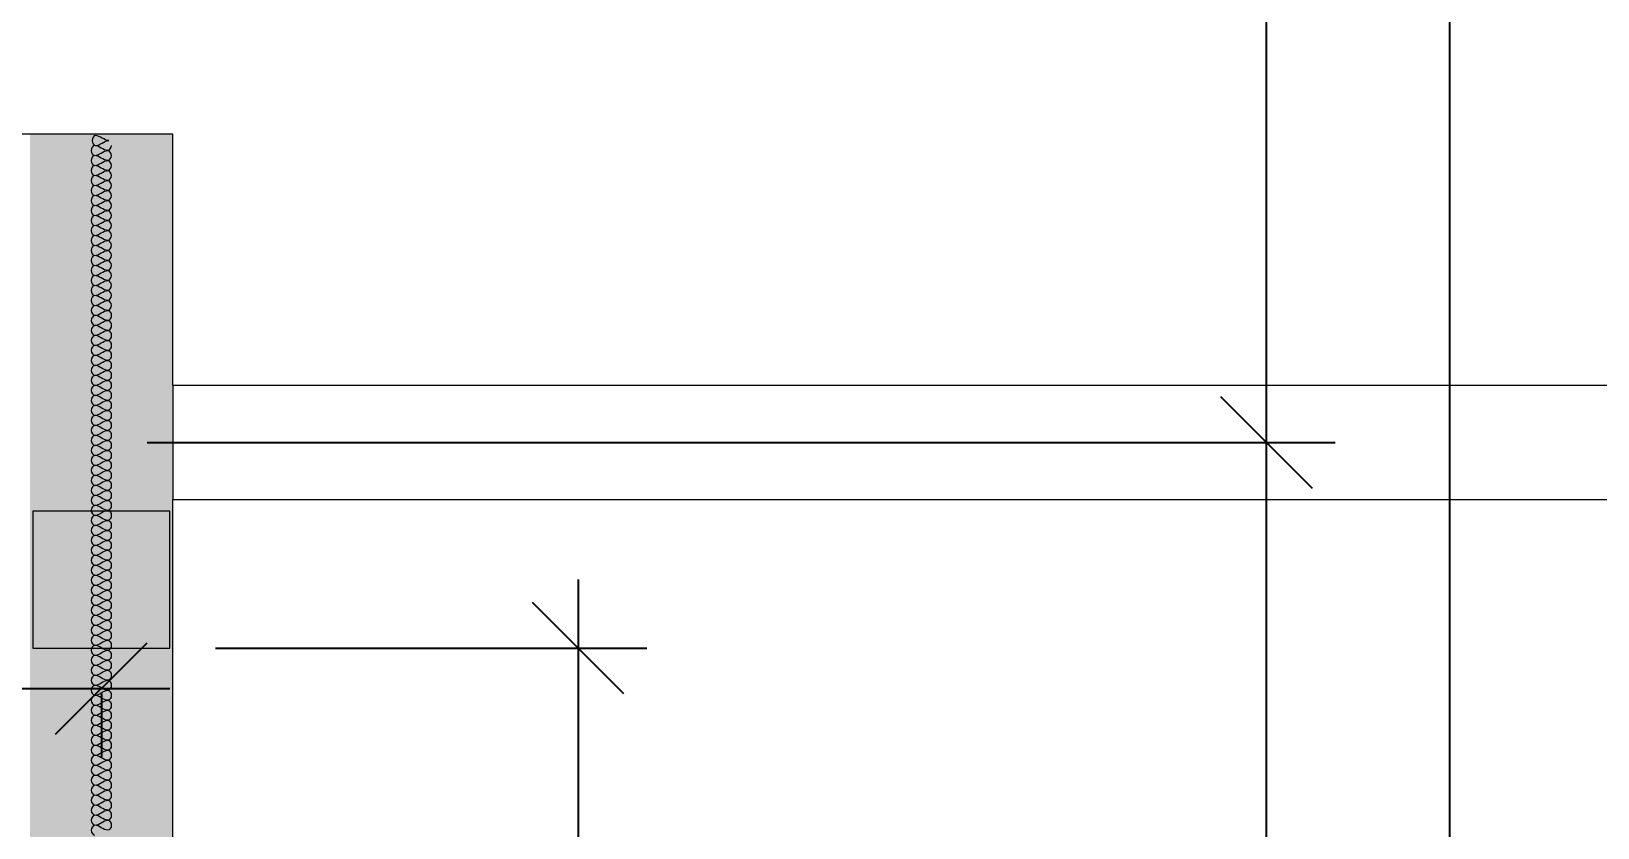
# Model space of a CAD drawing. Header units: inches. Extents: x 1913 to 24953, y -2945 to 1064.
# Drawn here: x 19839.7 to 20113.8, y -289 to -149.6 of the extents above; entities that cross this region are included whole.
import ezdxf

# ---------------------------------------------------------------- set-up
doc = ezdxf.new("R2010")
doc.units = ezdxf.units.IN
doc.header["$MEASUREMENT"] = 0
for name, color, linetype, lineweight in [('A-ANNO-DIMS', 211, 'Continuous', 9), ('A-COLS', 52, 'Continuous', 9), ('A-DETL', 90, 'Continuous', 9), ('A-FLOR', 192, 'Continuous', 13), ('A-WALL', 113, 'Continuous', 13), ('A-WALL-PATT', 111, 'Continuous', 50)]:
    doc.layers.add(name, color=color, linetype=linetype, lineweight=lineweight)
doc.styles.add('Arial', font='arial.ttf', dxfattribs={"height": 12})
doc.dimstyles.new('Linear_-_3_32__Arial', dxfattribs={"dimscale": 12, "dimtxt": 12.243113, "dimasz": 1.333333, "dimexe": 1, "dimexo": 0.666667, "dimgap": 0.666667, "dimtad": 1, "dimdec": 5, "dimrnd": 0.03125, "dimzin": 1, "dimdsep": 46, "dimlunit": 4, "dimtxsty": 'Arial', "dimblk1": 'OBLIQUE', "dimblk2": 'OBLIQUE', "dimsah": 1, "dimcen": 0.09, "dimdle": 1, "dimazin": 0, "dimtfac": 1, "dimtdec": 4, "dimtix": 1, "dimtmove": 0, "dimatfit": 3, "dimfxl": 1, "dimtvp": 1, "dimtfill": 1, "dimfrac": 2, "dimtolj": 1, "dimtzin": 0, "dimarcsym": 2})

# ---------------------------------------------------------------- blocks, each defined once
blk = doc.blocks.new('_Oblique')
at = {"color": 0, "linetype": 'ByBlock', "lineweight": -2}
blk.add_line((-0.5, -0.5), (0.5, 0.5), dxfattribs=at)
blk = doc.blocks.new('*D438')
at = {"layer": 'A-ANNO-DIMS', "color": 0, "lineweight": -2, "transparency": 16777216}
for p, q in [((20087.86, 630.42), (20087.86, -1697.58)), ((19857.24, 618.42), (20099.86, 618.42)), ((19859.97, -1685.58), (20099.86, -1685.58))]:
    blk.add_line(p, q, dxfattribs=at)
at = {"layer": 'Defpoints', "color": 0, "lineweight": 0, "transparency": 16777216}
for p in [(19849.24, 618.42), (19851.97, -1685.58), (20087.86, -1685.58)]:
    blk.add_point(p, dxfattribs=at)
at = {"layer": 'A-ANNO-DIMS', "color": 0, "lineweight": -2, "transparency": 16777216, "xscale": 16, "yscale": 16, "zscale": 16}
for p, rotation in [((20087.86, 618.42), 90), ((20087.86, -1685.58), 270)]:
    blk.add_blockref('_Oblique', p, dxfattribs=dict(at, rotation=rotation))
at = {"layer": 'A-ANNO-DIMS', "color": 0, "lineweight": 0, "transparency": 16777216, "insert": (20073.74, -533.58), "char_height": 12, "width": 73.4587, "attachment_point": 5, "rotation": 90, "style": 'Arial'}
blk.add_mtext('\\A1;192\'-0"', dxfattribs=at)
blk = doc.blocks.new('*D489')
at = {"layer": 'A-ANNO-DIMS', "color": 0, "lineweight": -2, "transparency": 16777216}
for p, q in [((19935.41, -245.58), (19935.41, -557.58)), ((19871.97, -257.58), (19947.41, -257.58)), ((19871.97, -545.58), (19947.41, -545.58))]:
    blk.add_line(p, q, dxfattribs=at)
at = {"layer": 'Defpoints', "color": 0, "lineweight": 0, "transparency": 16777216}
for p in [(19863.97, -257.58), (19863.97, -545.58), (19935.41, -545.58)]:
    blk.add_point(p, dxfattribs=at)
at = {"layer": 'A-ANNO-DIMS', "color": 0, "lineweight": -2, "transparency": 16777216, "xscale": 16, "yscale": 16, "zscale": 16}
for p, rotation in [((19935.41, -257.58), 90), ((19935.41, -545.58), 270)]:
    blk.add_blockref('_Oblique', p, dxfattribs=dict(at, rotation=rotation))
at = {"layer": 'A-ANNO-DIMS', "color": 0, "lineweight": 0, "transparency": 16777216, "insert": (19921.28, -401.58), "char_height": 12, "width": 62.3834, "attachment_point": 5, "rotation": 90, "style": 'Arial'}
blk.add_mtext('\\A1;24\'-0"', dxfattribs=at)
blk = doc.blocks.new('*D499')
at = {"layer": 'A-ANNO-DIMS', "color": 0, "lineweight": -2, "transparency": 16777216}
for p, q in [((20055.86, -1133.58), (20055.86, -209.58)), ((19859.97, -221.58), (20067.86, -221.58)), ((19872.47, -1121.58), (20067.86, -1121.58))]:
    blk.add_line(p, q, dxfattribs=at)
at = {"layer": 'Defpoints', "color": 0, "lineweight": 0, "transparency": 16777216}
for p in [(19851.97, -221.58), (20055.86, -221.58), (19864.47, -1121.58)]:
    blk.add_point(p, dxfattribs=at)
at = {"layer": 'A-ANNO-DIMS', "color": 0, "lineweight": -2, "transparency": 16777216, "xscale": 16, "yscale": 16, "zscale": 16}
for p, rotation in [((20055.86, -221.58), 90), ((20055.86, -1121.58), 270)]:
    blk.add_blockref('_Oblique', p, dxfattribs=dict(at, rotation=rotation))
at = {"layer": 'A-ANNO-DIMS', "color": 0, "lineweight": 0, "transparency": 16777216, "insert": (20041.74, -671.58), "char_height": 12, "width": 62.3834, "attachment_point": 5, "rotation": 90, "style": 'Arial'}
blk.add_mtext('\\A1;75\'-0"', dxfattribs=at)
blk = doc.blocks.new('*D500')
at = {"layer": 'A-ANNO-DIMS', "color": 0, "lineweight": -2, "transparency": 16777216}
for p, q in [((20055.86, -233.58), (20055.86, 630.42)), ((19859.97, 618.42), (20067.86, 618.42)), ((19859.97, -221.58), (20067.86, -221.58))]:
    blk.add_line(p, q, dxfattribs=at)
at = {"layer": 'Defpoints', "color": 0, "lineweight": 0, "transparency": 16777216}
for p in [(19851.97, 618.42), (20055.86, 618.42), (19851.97, -221.58)]:
    blk.add_point(p, dxfattribs=at)
at = {"layer": 'A-ANNO-DIMS', "color": 0, "lineweight": -2, "transparency": 16777216, "xscale": 16, "yscale": 16, "zscale": 16}
for p, rotation in [((20055.86, 618.42), 90), ((20055.86, -221.58), 270)]:
    blk.add_blockref('_Oblique', p, dxfattribs=dict(at, rotation=rotation))
at = {"layer": 'A-ANNO-DIMS', "color": 0, "lineweight": 0, "transparency": 16777216, "insert": (20041.74, 198.42), "char_height": 12, "width": 51.3081, "attachment_point": 5, "rotation": 90, "style": 'Arial'}
blk.add_mtext('\\A1;70\'-0"', dxfattribs=at)
blk = doc.blocks.new('*D501')
at = {"layer": 'A-ANNO-DIMS', "color": 0, "lineweight": -2, "transparency": 16777216}
for p, q in [((19731.97, -261.33), (19731.97, -276.65)), ((19719.97, -264.65), (19863.97, -264.65)), ((19851.97, -265.58), (19851.97, -276.65))]:
    blk.add_line(p, q, dxfattribs=at)
at = {"layer": 'Defpoints', "color": 0, "lineweight": 0, "transparency": 16777216}
for p in [(19731.97, -253.33), (19851.97, -257.58), (19851.97, -264.65)]:
    blk.add_point(p, dxfattribs=at)
at = {"layer": 'A-ANNO-DIMS', "color": 0, "lineweight": -2, "transparency": 16777216, "xscale": 16, "yscale": 16, "zscale": 16, "rotation": 180}
blk.add_blockref('_Oblique', (19731.97, -264.65), dxfattribs=at)
at = {"layer": 'A-ANNO-DIMS', "color": 0, "lineweight": -2, "transparency": 16777216, "xscale": 16, "yscale": 16, "zscale": 16}
blk.add_blockref('_Oblique', (19851.97, -264.65), dxfattribs=at)
at = {"layer": 'A-ANNO-DIMS', "color": 0, "lineweight": 0, "transparency": 16777216, "insert": (19791.97, -250.52), "char_height": 12, "width": 62.3834, "attachment_point": 5, "style": 'Arial'}
blk.add_mtext('\\A1;10\'-0"', dxfattribs=at)

msp = doc.modelspace()

# ---------------------------------------------------------------- hatches: boundary and pattern name
at = {"layer": 'A-WALL-PATT', "lineweight": 0}
h = msp.add_hatch(dxfattribs=at)
h.set_pattern_fill('FP_1', color=256, style=0, pattern_type=2)
h.set_pattern_definition([(50, (18984.365, 244.067), (36.72335, -3.213), [3.84, -42.24]), (355, (18984.365, 244.067), (-7.1044, 38.51274), [3.072, -33.792]), (100.451, (18987.425, 243.8), (29.62024, 35.29956), [3.263, -35.898]), (46.184, (18984.365, 254.307), (54.6425, -8.4752), [5.76, -63.36]), (96.636, (18988.92, 253.6), (47.854, 49.8752), [4.895, -53.848]), (351.184, (18984.365, 254.307), (47.8553, 49.8749), [4.608, -50.688]), (21, (18989.485, 251.747), (30.56126, -20.614), [3.84, -42.24]), (326, (18989.485, 251.747), (12.4577, 37.1283), [3.072, -33.792]), (71.451, (18992.03, 250.03), (43.02, 16.5135), [3.263, -35.898]), (37.5, (18984.365, 244.067), (0.6228, 17.04428), [1.69, -31.693, 1.69, -32.614, -33.92]), (37.5, (18984.365, 244.067), (0.6228, 17.04428), [-67.686, 1.69, -32.23]), (7.5, (18984.365, 244.067), (13.4694, 20.19387), [1.69, -17.869, 1.69, -30.925, -12.928]), (7.5, (18984.365, 244.067), (13.4694, 20.19387), [-52.173, 1.69, -11.238]), (327.5, (18972.947, 244.067), (27.33168, -1.15522), [1.69, -11.11, 1.69, -38.246, -52.992]), (327.5, (18972.947, 244.067), (27.33168, -1.15522), [-52.736, 1.69, -51.302]), (317.5, (18967.827, 244.067), (29.85903, 5.12498), [1.69, -14.95, 1.69, -24.832, -37.632]), (317.5, (18967.827, 244.067), (29.85903, 5.12498), [-43.162, 1.69, -35.942])])
h.paths.add_polyline_path([(19839.466293, -167.581337), (19864.466293, -167.581337), (19864.466293, -211.581337), (19864.466293, -231.581337), (19864.466293, -1121.581337), (19839.466293, -1121.581337), (19839.466293, -447.581337), (19839.466293, -427.581337), (19839.466293, -322.581337), (19839.466293, -312.581337), (19839.466293, -231.581337), (19839.466293, -211.581337)], flags=0)
h.paths.add_polyline_path([(19839.466293, 37.418663), (19864.466293, 37.418663), (19864.466293, -131.581337), (19839.466293, -131.581337)], flags=0)

# ---------------------------------------------------------------- linework, layer by layer
at = {"layer": 'A-COLS', "lineweight": 0}
for p, q in [((19863.966293, -233.581337), (19839.966293, -233.581337)), ((19839.966293, -233.581337), (19839.966293, -257.581337)), ((19863.966293, -257.581337), (19863.966293, -233.581337)), ((19839.966293, -257.581337), (19863.966293, -257.581337))]:
    msp.add_line(p, q, dxfattribs=at)
at = {"layer": 'A-DETL', "lineweight": 0}
for points in [[(19850.750217, -169.582433), (19850.475231, -169.582433), (19849.858536, -170.457433), (19850.475231, -171.332433), (19850.750217, -171.332433)], [(19850.947108, -167.83353), (19850.672122, -167.83353), (19850.055427, -168.70853), (19850.672122, -169.58353), (19850.947108, -169.58353)], [(19853.08355, -170.457433), (19852.281835, -170.457433), (19851.551932, -169.582433), (19850.750217, -169.582433)], [(19853.280441, -168.70853), (19852.478726, -168.70853), (19851.748823, -167.83353), (19850.947108, -167.83353)], [(19850.947108, -169.58353), (19851.748823, -169.58353), (19852.478726, -168.70853), (19853.280441, -168.70853)], [(19853.666884, -169.582433), (19853.666884, -169.994912), (19853.358536, -170.457433), (19853.08355, -170.457433)], [(19850.750217, -171.332433), (19850.475231, -171.332433), (19849.858536, -172.207433), (19850.475231, -173.082433), (19850.750217, -173.082433)], [(19850.750217, -171.332433), (19851.551932, -171.332433), (19852.281835, -170.457433), (19853.08355, -170.457433)], [(19853.08355, -172.207433), (19852.281835, -172.207433), (19851.551932, -171.332433), (19850.750217, -171.332433)], [(19850.750217, -173.082433), (19851.551932, -173.082433), (19852.281835, -172.207433), (19853.08355, -172.207433)], [(19853.08355, -170.457433), (19853.358536, -170.457433), (19853.975231, -171.332433), (19853.358536, -172.207433), (19853.08355, -172.207433)], [(19853.08355, -172.207433), (19853.358536, -172.207433), (19853.975231, -173.082433), (19853.358536, -173.957433), (19853.08355, -173.957433)], [(19850.750217, -173.082433), (19850.475231, -173.082433), (19849.858536, -173.957433), (19850.475231, -174.832433), (19850.750217, -174.832433)], [(19850.750217, -174.832433), (19850.475231, -174.832433), (19849.858536, -175.707433), (19850.475231, -176.582433), (19850.750217, -176.582433)], [(19853.08355, -173.957433), (19852.281835, -173.957433), (19851.551932, -173.082433), (19850.750217, -173.082433)], [(19850.750217, -174.832433), (19851.551932, -174.832433), (19852.281835, -173.957433), (19853.08355, -173.957433)], [(19853.08355, -175.707433), (19852.281835, -175.707433), (19851.551932, -174.832433), (19850.750217, -174.832433)], [(19853.08355, -173.957433), (19853.358536, -173.957433), (19853.975231, -174.832433), (19853.358536, -175.707433), (19853.08355, -175.707433)], [(19850.750217, -176.582433), (19850.475231, -176.582433), (19849.858536, -177.457433), (19850.475231, -178.332433), (19850.750217, -178.332433)], [(19850.750217, -176.582433), (19851.551932, -176.582433), (19852.281835, -175.707433), (19853.08355, -175.707433)], [(19853.08355, -177.457433), (19852.281835, -177.457433), (19851.551932, -176.582433), (19850.750217, -176.582433)], [(19850.750217, -178.332433), (19851.551932, -178.332433), (19852.281835, -177.457433), (19853.08355, -177.457433)], [(19853.08355, -175.707433), (19853.358536, -175.707433), (19853.975231, -176.582433), (19853.358536, -177.457433), (19853.08355, -177.457433)], [(19853.08355, -177.457433), (19853.358536, -177.457433), (19853.975231, -178.332433), (19853.358536, -179.207433), (19853.08355, -179.207433)], [(19850.750217, -178.332433), (19850.475231, -178.332433), (19849.858536, -179.207433), (19850.475231, -180.082433), (19850.750217, -180.082433)], [(19850.750217, -180.082433), (19850.475231, -180.082433), (19849.858536, -180.957433), (19850.475231, -181.832433), (19850.750217, -181.832433)], [(19853.08355, -179.207433), (19852.281835, -179.207433), (19851.551932, -178.332433), (19850.750217, -178.332433)], [(19850.750217, -180.082433), (19851.551932, -180.082433), (19852.281835, -179.207433), (19853.08355, -179.207433)], [(19853.08355, -180.957433), (19852.281835, -180.957433), (19851.551932, -180.082433), (19850.750217, -180.082433)], [(19853.08355, -179.207433), (19853.358536, -179.207433), (19853.975231, -180.082433), (19853.358536, -180.957433), (19853.08355, -180.957433)], [(19850.750217, -181.832433), (19850.475231, -181.832433), (19849.858536, -182.707433), (19850.475231, -183.582433), (19850.750217, -183.582433)], [(19850.750217, -183.582433), (19850.475231, -183.582433), (19849.858536, -184.457433), (19850.475231, -185.332433), (19850.750217, -185.332433)], [(19850.750217, -181.832433), (19851.551932, -181.832433), (19852.281835, -180.957433), (19853.08355, -180.957433)], [(19853.08355, -182.707433), (19852.281835, -182.707433), (19851.551932, -181.832433), (19850.750217, -181.832433)], [(19850.750217, -183.582433), (19851.551932, -183.582433), (19852.281835, -182.707433), (19853.08355, -182.707433)], [(19853.08355, -184.457433), (19852.281835, -184.457433), (19851.551932, -183.582433), (19850.750217, -183.582433)], [(19853.08355, -180.957433), (19853.358536, -180.957433), (19853.975231, -181.832433), (19853.358536, -182.707433), (19853.08355, -182.707433)], [(19853.08355, -182.707433), (19853.358536, -182.707433), (19853.975231, -183.582433), (19853.358536, -184.457433), (19853.08355, -184.457433)], [(19850.750217, -185.332433), (19850.475231, -185.332433), (19849.858536, -186.207433), (19850.475231, -187.082433), (19850.750217, -187.082433)], [(19850.750217, -185.332433), (19851.551932, -185.332433), (19852.281835, -184.457433), (19853.08355, -184.457433)], [(19853.08355, -186.207433), (19852.281835, -186.207433), (19851.551932, -185.332433), (19850.750217, -185.332433)], [(19850.750217, -187.082433), (19851.551932, -187.082433), (19852.281835, -186.207433), (19853.08355, -186.207433)], [(19853.08355, -184.457433), (19853.358536, -184.457433), (19853.975231, -185.332433), (19853.358536, -186.207433), (19853.08355, -186.207433)], [(19853.08355, -186.207433), (19853.358536, -186.207433), (19853.975231, -187.082433), (19853.358536, -187.957433), (19853.08355, -187.957433)], [(19850.750217, -187.082433), (19850.475231, -187.082433), (19849.858536, -187.957433), (19850.475231, -188.832433), (19850.750217, -188.832433)], [(19850.750217, -188.832433), (19850.475231, -188.832433), (19849.858536, -189.707433), (19850.475231, -190.582433), (19850.750217, -190.582433)], [(19853.08355, -187.957433), (19852.281835, -187.957433), (19851.551932, -187.082433), (19850.750217, -187.082433)], [(19850.750217, -188.832433), (19851.551932, -188.832433), (19852.281835, -187.957433), (19853.08355, -187.957433)], [(19853.08355, -189.707433), (19852.281835, -189.707433), (19851.551932, -188.832433), (19850.750217, -188.832433)], [(19853.08355, -187.957433), (19853.358536, -187.957433), (19853.975231, -188.832433), (19853.358536, -189.707433), (19853.08355, -189.707433)], [(19850.750217, -190.582433), (19850.475231, -190.582433), (19849.858536, -191.457433), (19850.475231, -192.332433), (19850.750217, -192.332433)], [(19850.750217, -190.582433), (19851.551932, -190.582433), (19852.281835, -189.707433), (19853.08355, -189.707433)], [(19853.08355, -191.457433), (19852.281835, -191.457433), (19851.551932, -190.582433), (19850.750217, -190.582433)], [(19850.750217, -192.332433), (19851.551932, -192.332433), (19852.281835, -191.457433), (19853.08355, -191.457433)], [(19853.08355, -189.707433), (19853.358536, -189.707433), (19853.975231, -190.582433), (19853.358536, -191.457433), (19853.08355, -191.457433)], [(19853.08355, -191.457433), (19853.358536, -191.457433), (19853.975231, -192.332433), (19853.358536, -193.207433), (19853.08355, -193.207433)], [(19850.750217, -192.332433), (19850.475231, -192.332433), (19849.858536, -193.207433), (19850.475231, -194.082433), (19850.750217, -194.082433)], [(19850.750217, -194.082433), (19850.475231, -194.082433), (19849.858536, -194.957433), (19850.475231, -195.832433), (19850.750217, -195.832433)], [(19853.08355, -193.207433), (19852.281835, -193.207433), (19851.551932, -192.332433), (19850.750217, -192.332433)], [(19850.750217, -194.082433), (19851.551932, -194.082433), (19852.281835, -193.207433), (19853.08355, -193.207433)], [(19853.08355, -194.957433), (19852.281835, -194.957433), (19851.551932, -194.082433), (19850.750217, -194.082433)], [(19853.08355, -193.207433), (19853.358536, -193.207433), (19853.975231, -194.082433), (19853.358536, -194.957433), (19853.08355, -194.957433)], [(19850.750217, -195.832433), (19850.475231, -195.832433), (19849.858536, -196.707433), (19850.475231, -197.582433), (19850.750217, -197.582433)], [(19850.750217, -195.832433), (19851.551932, -195.832433), (19852.281835, -194.957433), (19853.08355, -194.957433)], [(19853.08355, -196.707433), (19852.281835, -196.707433), (19851.551932, -195.832433), (19850.750217, -195.832433)], [(19850.750217, -197.582433), (19851.551932, -197.582433), (19852.281835, -196.707433), (19853.08355, -196.707433)], [(19853.08355, -194.957433), (19853.358536, -194.957433), (19853.975231, -195.832433), (19853.358536, -196.707433), (19853.08355, -196.707433)], [(19853.08355, -196.707433), (19853.358536, -196.707433), (19853.975231, -197.582433), (19853.358536, -198.457433), (19853.08355, -198.457433)], [(19850.799627, -197.581337), (19850.524641, -197.581337), (19849.907946, -198.456337), (19850.524641, -199.331337), (19850.799627, -199.331337)], [(19850.799627, -199.331337), (19850.524641, -199.331337), (19849.907946, -200.206337), (19850.524641, -201.081337), (19850.799627, -201.081337)], [(19853.13296, -198.456337), (19852.331245, -198.456337), (19851.601342, -197.581337), (19850.799627, -197.581337)], [(19850.799627, -199.331337), (19851.601342, -199.331337), (19852.331245, -198.456337), (19853.13296, -198.456337)], [(19853.13296, -200.206337), (19852.331245, -200.206337), (19851.601342, -199.331337), (19850.799627, -199.331337)], [(19853.13296, -198.456337), (19853.407946, -198.456337), (19854.024641, -199.331337), (19853.407946, -200.206337), (19853.13296, -200.206337)], [(19850.799627, -201.081337), (19850.524641, -201.081337), (19849.907946, -201.956337), (19850.524641, -202.831337), (19850.799627, -202.831337)], [(19850.799627, -202.831337), (19850.524641, -202.831337), (19849.907946, -203.706337), (19850.524641, -204.581337), (19850.799627, -204.581337)], [(19850.799627, -201.081337), (19851.601342, -201.081337), (19852.331245, -200.206337), (19853.13296, -200.206337)], [(19853.13296, -201.956337), (19852.331245, -201.956337), (19851.601342, -201.081337), (19850.799627, -201.081337)], [(19850.799627, -202.831337), (19851.601342, -202.831337), (19852.331245, -201.956337), (19853.13296, -201.956337)], [(19853.13296, -203.706337), (19852.331245, -203.706337), (19851.601342, -202.831337), (19850.799627, -202.831337)], [(19853.13296, -200.206337), (19853.407946, -200.206337), (19854.024641, -201.081337), (19853.407946, -201.956337), (19853.13296, -201.956337)], [(19853.13296, -201.956337), (19853.407946, -201.956337), (19854.024641, -202.831337), (19853.407946, -203.706337), (19853.13296, -203.706337)], [(19850.799627, -204.581337), (19850.524641, -204.581337), (19849.907946, -205.456337), (19850.524641, -206.331337), (19850.799627, -206.331337)], [(19850.799627, -204.581337), (19851.601342, -204.581337), (19852.331245, -203.706337), (19853.13296, -203.706337)], [(19853.13296, -205.456337), (19852.331245, -205.456337), (19851.601342, -204.581337), (19850.799627, -204.581337)], [(19850.799627, -206.331337), (19851.601342, -206.331337), (19852.331245, -205.456337), (19853.13296, -205.456337)], [(19853.13296, -203.706337), (19853.407946, -203.706337), (19854.024641, -204.581337), (19853.407946, -205.456337), (19853.13296, -205.456337)], [(19853.13296, -205.456337), (19853.407946, -205.456337), (19854.024641, -206.331337), (19853.407946, -207.206337), (19853.13296, -207.206337)], [(19850.799627, -206.331337), (19850.524641, -206.331337), (19849.907946, -207.206337), (19850.524641, -208.081337), (19850.799627, -208.081337)], [(19850.799627, -208.081337), (19850.524641, -208.081337), (19849.907946, -208.956337), (19850.524641, -209.831337), (19850.799627, -209.831337)], [(19853.13296, -207.206337), (19852.331245, -207.206337), (19851.601342, -206.331337), (19850.799627, -206.331337)], [(19850.799627, -208.081337), (19851.601342, -208.081337), (19852.331245, -207.206337), (19853.13296, -207.206337)], [(19853.13296, -208.956337), (19852.331245, -208.956337), (19851.601342, -208.081337), (19850.799627, -208.081337)], [(19853.13296, -207.206337), (19853.407946, -207.206337), (19854.024641, -208.081337), (19853.407946, -208.956337), (19853.13296, -208.956337)], [(19850.799627, -209.831337), (19850.524641, -209.831337), (19849.907946, -210.706337), (19850.524641, -211.581337), (19850.799627, -211.581337)], [(19850.799627, -209.831337), (19851.601342, -209.831337), (19852.331245, -208.956337), (19853.13296, -208.956337)], [(19853.13296, -210.706337), (19852.331245, -210.706337), (19851.601342, -209.831337), (19850.799627, -209.831337)], [(19850.799627, -211.581337), (19851.601342, -211.581337), (19852.331245, -210.706337), (19853.13296, -210.706337)], [(19853.13296, -208.956337), (19853.407946, -208.956337), (19854.024641, -209.831337), (19853.407946, -210.706337), (19853.13296, -210.706337)], [(19853.13296, -210.706337), (19853.407946, -210.706337), (19854.024641, -211.581337), (19853.407946, -212.456337), (19853.13296, -212.456337)], [(19850.799627, -211.581337), (19850.524641, -211.581337), (19849.907946, -212.456337), (19850.524641, -213.331337), (19850.799627, -213.331337)], [(19850.799627, -213.331337), (19850.524641, -213.331337), (19849.907946, -214.206337), (19850.524641, -215.081337), (19850.799627, -215.081337)], [(19853.13296, -212.456337), (19852.331245, -212.456337), (19851.601342, -211.581337), (19850.799627, -211.581337)], [(19850.799627, -213.331337), (19851.601342, -213.331337), (19852.331245, -212.456337), (19853.13296, -212.456337)], [(19853.13296, -214.206337), (19852.331245, -214.206337), (19851.601342, -213.331337), (19850.799627, -213.331337)], [(19853.13296, -212.456337), (19853.407946, -212.456337), (19854.024641, -213.331337), (19853.407946, -214.206337), (19853.13296, -214.206337)], [(19850.799627, -215.081337), (19850.524641, -215.081337), (19849.907946, -215.956337), (19850.524641, -216.831337), (19850.799627, -216.831337)], [(19850.799627, -215.081337), (19851.601342, -215.081337), (19852.331245, -214.206337), (19853.13296, -214.206337)], [(19853.13296, -215.956337), (19852.331245, -215.956337), (19851.601342, -215.081337), (19850.799627, -215.081337)], [(19850.799627, -216.831337), (19851.601342, -216.831337), (19852.331245, -215.956337), (19853.13296, -215.956337)], [(19853.13296, -214.206337), (19853.407946, -214.206337), (19854.024641, -215.081337), (19853.407946, -215.956337), (19853.13296, -215.956337)], [(19853.13296, -215.956337), (19853.407946, -215.956337), (19854.024641, -216.831337), (19853.407946, -217.706337), (19853.13296, -217.706337)], [(19850.799627, -216.831337), (19850.524641, -216.831337), (19849.907946, -217.706337), (19850.524641, -218.581337), (19850.799627, -218.581337)], [(19850.799627, -218.581337), (19850.524641, -218.581337), (19849.907946, -219.456337), (19850.524641, -220.331337), (19850.799627, -220.331337)], [(19853.13296, -217.706337), (19852.331245, -217.706337), (19851.601342, -216.831337), (19850.799627, -216.831337)], [(19850.799627, -218.581337), (19851.601342, -218.581337), (19852.331245, -217.706337), (19853.13296, -217.706337)], [(19853.13296, -219.456337), (19852.331245, -219.456337), (19851.601342, -218.581337), (19850.799627, -218.581337)], [(19853.13296, -217.706337), (19853.407946, -217.706337), (19854.024641, -218.581337), (19853.407946, -219.456337), (19853.13296, -219.456337)], [(19850.799627, -220.331337), (19850.524641, -220.331337), (19849.907946, -221.206337), (19850.524641, -222.081337), (19850.799627, -222.081337)], [(19850.799627, -220.331337), (19851.601342, -220.331337), (19852.331245, -219.456337), (19853.13296, -219.456337)], [(19853.13296, -221.206337), (19852.331245, -221.206337), (19851.601342, -220.331337), (19850.799627, -220.331337)], [(19850.799627, -222.081337), (19851.601342, -222.081337), (19852.331245, -221.206337), (19853.13296, -221.206337)], [(19853.13296, -219.456337), (19853.407946, -219.456337), (19854.024641, -220.331337), (19853.407946, -221.206337), (19853.13296, -221.206337)], [(19853.13296, -221.206337), (19853.407946, -221.206337), (19854.024641, -222.081337), (19853.407946, -222.956337), (19853.13296, -222.956337)], [(19850.799627, -222.081337), (19850.524641, -222.081337), (19849.907946, -222.956337), (19850.524641, -223.831337), (19850.799627, -223.831337)], [(19850.799627, -223.831337), (19850.524641, -223.831337), (19849.907946, -224.706337), (19850.524641, -225.581337), (19850.799627, -225.581337)], [(19853.13296, -222.956337), (19852.331245, -222.956337), (19851.601342, -222.081337), (19850.799627, -222.081337)], [(19850.799627, -223.831337), (19851.601342, -223.831337), (19852.331245, -222.956337), (19853.13296, -222.956337)], [(19853.13296, -224.706337), (19852.331245, -224.706337), (19851.601342, -223.831337), (19850.799627, -223.831337)], [(19850.799627, -225.581337), (19851.601342, -225.581337), (19852.331245, -224.706337), (19853.13296, -224.706337)], [(19853.13296, -222.956337), (19853.407946, -222.956337), (19854.024641, -223.831337), (19853.407946, -224.706337), (19853.13296, -224.706337)], [(19853.13296, -224.706337), (19853.407946, -224.706337), (19854.024641, -225.581337), (19853.407946, -226.456337), (19853.13296, -226.456337)], [(19850.799627, -225.581337), (19850.524641, -225.581337), (19849.907946, -226.456337), (19850.524641, -227.331337), (19850.799627, -227.331337)], [(19850.799627, -227.331337), (19850.524641, -227.331337), (19849.907946, -228.206337), (19850.524641, -229.081337), (19850.799627, -229.081337)], [(19853.13296, -226.456337), (19852.331245, -226.456337), (19851.601342, -225.581337), (19850.799627, -225.581337)], [(19850.799627, -227.331337), (19851.601342, -227.331337), (19852.331245, -226.456337), (19853.13296, -226.456337)], [(19853.13296, -228.206337), (19852.331245, -228.206337), (19851.601342, -227.331337), (19850.799627, -227.331337)], [(19853.13296, -226.456337), (19853.407946, -226.456337), (19854.024641, -227.331337), (19853.407946, -228.206337), (19853.13296, -228.206337)], [(19850.799627, -229.081337), (19850.524641, -229.081337), (19849.907946, -229.956337), (19850.524641, -230.831337), (19850.799627, -230.831337)], [(19850.799627, -229.081337), (19851.601342, -229.081337), (19852.331245, -228.206337), (19853.13296, -228.206337)], [(19853.13296, -229.956337), (19852.331245, -229.956337), (19851.601342, -229.081337), (19850.799627, -229.081337)], [(19850.799627, -230.831337), (19851.601342, -230.831337), (19852.331245, -229.956337), (19853.13296, -229.956337)], [(19853.13296, -228.206337), (19853.407946, -228.206337), (19854.024641, -229.081337), (19853.407946, -229.956337), (19853.13296, -229.956337)], [(19853.13296, -229.956337), (19853.407946, -229.956337), (19854.024641, -230.831337), (19853.407946, -231.706337), (19853.13296, -231.706337)], [(19850.799627, -230.831337), (19850.524641, -230.831337), (19849.907946, -231.706337), (19850.524641, -232.581337), (19850.799627, -232.581337)], [(19850.799627, -232.581337), (19850.524641, -232.581337), (19849.907946, -233.456337), (19850.524641, -234.331337), (19850.799627, -234.331337)], [(19853.13296, -231.706337), (19852.331245, -231.706337), (19851.601342, -230.831337), (19850.799627, -230.831337)], [(19850.799627, -232.581337), (19851.601342, -232.581337), (19852.331245, -231.706337), (19853.13296, -231.706337)], [(19853.13296, -233.456337), (19852.331245, -233.456337), (19851.601342, -232.581337), (19850.799627, -232.581337)], [(19853.13296, -231.706337), (19853.407946, -231.706337), (19854.024641, -232.581337), (19853.407946, -233.456337), (19853.13296, -233.456337)], [(19850.799627, -234.331337), (19850.524641, -234.331337), (19849.907946, -235.206337), (19850.524641, -236.081337), (19850.799627, -236.081337)], [(19850.799627, -234.331337), (19851.601342, -234.331337), (19852.331245, -233.456337), (19853.13296, -233.456337)], [(19853.13296, -235.206337), (19852.331245, -235.206337), (19851.601342, -234.331337), (19850.799627, -234.331337)], [(19850.799627, -236.081337), (19851.601342, -236.081337), (19852.331245, -235.206337), (19853.13296, -235.206337)], [(19853.13296, -233.456337), (19853.407946, -233.456337), (19854.024641, -234.331337), (19853.407946, -235.206337), (19853.13296, -235.206337)], [(19853.13296, -235.206337), (19853.407946, -235.206337), (19854.024641, -236.081337), (19853.407946, -236.956337), (19853.13296, -236.956337)], [(19850.799627, -236.081337), (19850.524641, -236.081337), (19849.907946, -236.956337), (19850.524641, -237.831337), (19850.799627, -237.831337)], [(19850.799627, -237.831337), (19850.524641, -237.831337), (19849.907946, -238.706337), (19850.524641, -239.581337), (19850.799627, -239.581337)], [(19853.13296, -236.956337), (19852.331245, -236.956337), (19851.601342, -236.081337), (19850.799627, -236.081337)], [(19850.799627, -237.831337), (19851.601342, -237.831337), (19852.331245, -236.956337), (19853.13296, -236.956337)], [(19853.13296, -238.706337), (19852.331245, -238.706337), (19851.601342, -237.831337), (19850.799627, -237.831337)], [(19853.13296, -236.956337), (19853.407946, -236.956337), (19854.024641, -237.831337), (19853.407946, -238.706337), (19853.13296, -238.706337)], [(19850.799627, -239.581337), (19850.524641, -239.581337), (19849.907946, -240.456337), (19850.524641, -241.331337), (19850.799627, -241.331337)], [(19850.799627, -239.581337), (19851.601342, -239.581337), (19852.331245, -238.706337), (19853.13296, -238.706337)], [(19853.13296, -240.456337), (19852.331245, -240.456337), (19851.601342, -239.581337), (19850.799627, -239.581337)], [(19850.799627, -241.331337), (19851.601342, -241.331337), (19852.331245, -240.456337), (19853.13296, -240.456337)], [(19853.13296, -238.706337), (19853.407946, -238.706337), (19854.024641, -239.581337), (19853.407946, -240.456337), (19853.13296, -240.456337)], [(19853.13296, -240.456337), (19853.407946, -240.456337), (19854.024641, -241.331337), (19853.407946, -242.206337), (19853.13296, -242.206337)], [(19850.799627, -241.331337), (19850.524641, -241.331337), (19849.907946, -242.206337), (19850.524641, -243.081337), (19850.799627, -243.081337)], [(19850.799627, -243.081337), (19850.524641, -243.081337), (19849.907946, -243.956337), (19850.524641, -244.831337), (19850.799627, -244.831337)], [(19853.13296, -242.206337), (19852.331245, -242.206337), (19851.601342, -241.331337), (19850.799627, -241.331337)], [(19850.799627, -243.081337), (19851.601342, -243.081337), (19852.331245, -242.206337), (19853.13296, -242.206337)], [(19853.13296, -243.956337), (19852.331245, -243.956337), (19851.601342, -243.081337), (19850.799627, -243.081337)], [(19853.13296, -242.206337), (19853.407946, -242.206337), (19854.024641, -243.081337), (19853.407946, -243.956337), (19853.13296, -243.956337)], [(19850.799627, -244.831337), (19850.524641, -244.831337), (19849.907946, -245.706337), (19850.524641, -246.581337), (19850.799627, -246.581337)], [(19850.799627, -246.581337), (19850.524641, -246.581337), (19849.907946, -247.456337), (19850.524641, -248.331337), (19850.799627, -248.331337)], [(19850.799627, -244.831337), (19851.601342, -244.831337), (19852.331245, -243.956337), (19853.13296, -243.956337)], [(19853.13296, -245.706337), (19852.331245, -245.706337), (19851.601342, -244.831337), (19850.799627, -244.831337)], [(19850.799627, -246.581337), (19851.601342, -246.581337), (19852.331245, -245.706337), (19853.13296, -245.706337)], [(19853.13296, -247.456337), (19852.331245, -247.456337), (19851.601342, -246.581337), (19850.799627, -246.581337)], [(19853.13296, -243.956337), (19853.407946, -243.956337), (19854.024641, -244.831337), (19853.407946, -245.706337), (19853.13296, -245.706337)], [(19853.13296, -245.706337), (19853.407946, -245.706337), (19854.024641, -246.581337), (19853.407946, -247.456337), (19853.13296, -247.456337)], [(19850.799627, -248.331337), (19850.524641, -248.331337), (19849.907946, -249.206337), (19850.524641, -250.081337), (19850.799627, -250.081337)], [(19850.799627, -248.331337), (19851.601342, -248.331337), (19852.331245, -247.456337), (19853.13296, -247.456337)], [(19853.13296, -249.206337), (19852.331245, -249.206337), (19851.601342, -248.331337), (19850.799627, -248.331337)], [(19850.799627, -250.081337), (19851.601342, -250.081337), (19852.331245, -249.206337), (19853.13296, -249.206337)], [(19853.13296, -247.456337), (19853.407946, -247.456337), (19854.024641, -248.331337), (19853.407946, -249.206337), (19853.13296, -249.206337)], [(19853.13296, -249.206337), (19853.407946, -249.206337), (19854.024641, -250.081337), (19853.407946, -250.956337), (19853.13296, -250.956337)], [(19850.799627, -250.081337), (19850.524641, -250.081337), (19849.907946, -250.956337), (19850.524641, -251.831337), (19850.799627, -251.831337)], [(19850.799627, -251.831337), (19850.524641, -251.831337), (19849.907946, -252.706337), (19850.524641, -253.581337), (19850.799627, -253.581337)], [(19853.13296, -250.956337), (19852.331245, -250.956337), (19851.601342, -250.081337), (19850.799627, -250.081337)], [(19850.799627, -251.831337), (19851.601342, -251.831337), (19852.331245, -250.956337), (19853.13296, -250.956337)], [(19853.13296, -252.706337), (19852.331245, -252.706337), (19851.601342, -251.831337), (19850.799627, -251.831337)], [(19853.13296, -250.956337), (19853.407946, -250.956337), (19854.024641, -251.831337), (19853.407946, -252.706337), (19853.13296, -252.706337)], [(19850.799627, -253.581337), (19850.524641, -253.581337), (19849.907946, -254.456337), (19850.524641, -255.331337), (19850.799627, -255.331337)], [(19850.799627, -253.581337), (19851.601342, -253.581337), (19852.331245, -252.706337), (19853.13296, -252.706337)], [(19853.13296, -254.456337), (19852.331245, -254.456337), (19851.601342, -253.581337), (19850.799627, -253.581337)], [(19850.799627, -255.331337), (19851.601342, -255.331337), (19852.331245, -254.456337), (19853.13296, -254.456337)], [(19853.13296, -252.706337), (19853.407946, -252.706337), (19854.024641, -253.581337), (19853.407946, -254.456337), (19853.13296, -254.456337)], [(19853.13296, -254.456337), (19853.407946, -254.456337), (19854.024641, -255.331337), (19853.407946, -256.206337), (19853.13296, -256.206337)], [(19850.799627, -255.331337), (19850.524641, -255.331337), (19849.907946, -256.206337), (19850.524641, -257.081337), (19850.799627, -257.081337)], [(19850.799627, -257.081337), (19850.524641, -257.081337), (19849.907946, -257.956337), (19850.524641, -258.831337), (19850.799627, -258.831337)], [(19853.13296, -256.206337), (19852.331245, -256.206337), (19851.601342, -255.331337), (19850.799627, -255.331337)], [(19850.799627, -257.081337), (19851.601342, -257.081337), (19852.331245, -256.206337), (19853.13296, -256.206337)], [(19853.13296, -257.956337), (19852.331245, -257.956337), (19851.601342, -257.081337), (19850.799627, -257.081337)], [(19853.13296, -256.206337), (19853.407946, -256.206337), (19854.024641, -257.081337), (19853.407946, -257.956337), (19853.13296, -257.956337)], [(19850.799627, -258.831337), (19850.524641, -258.831337), (19849.907946, -259.706337), (19850.524641, -260.581337), (19850.799627, -260.581337)], [(19850.799627, -258.831337), (19851.601342, -258.831337), (19852.331245, -257.956337), (19853.13296, -257.956337)], [(19853.13296, -259.706337), (19852.331245, -259.706337), (19851.601342, -258.831337), (19850.799627, -258.831337)], [(19850.799627, -260.581337), (19851.601342, -260.581337), (19852.331245, -259.706337), (19853.13296, -259.706337)], [(19853.13296, -257.956337), (19853.407946, -257.956337), (19854.024641, -258.831337), (19853.407946, -259.706337), (19853.13296, -259.706337)], [(19853.13296, -259.706337), (19853.407946, -259.706337), (19854.024641, -260.581337), (19853.407946, -261.456337), (19853.13296, -261.456337)], [(19850.799627, -260.581337), (19850.524641, -260.581337), (19849.907946, -261.456337), (19850.524641, -262.331337), (19850.799627, -262.331337)], [(19850.799627, -262.331337), (19850.524641, -262.331337), (19849.907946, -263.206337), (19850.524641, -264.081337), (19850.799627, -264.081337)], [(19853.13296, -261.456337), (19852.331245, -261.456337), (19851.601342, -260.581337), (19850.799627, -260.581337)], [(19850.799627, -262.331337), (19851.601342, -262.331337), (19852.331245, -261.456337), (19853.13296, -261.456337)], [(19853.13296, -263.206337), (19852.331245, -263.206337), (19851.601342, -262.331337), (19850.799627, -262.331337)], [(19853.13296, -261.456337), (19853.407946, -261.456337), (19854.024641, -262.331337), (19853.407946, -263.206337), (19853.13296, -263.206337)], [(19850.799627, -264.081337), (19850.524641, -264.081337), (19849.907946, -264.956337), (19850.524641, -265.831337), (19850.799627, -265.831337)], [(19850.799627, -265.831337), (19850.524641, -265.831337), (19849.907946, -266.706337), (19850.524641, -267.581337), (19850.799627, -267.581337)], [(19850.799627, -264.081337), (19851.601342, -264.081337), (19852.331245, -263.206337), (19853.13296, -263.206337)], [(19853.13296, -264.956337), (19852.331245, -264.956337), (19851.601342, -264.081337), (19850.799627, -264.081337)], [(19850.799627, -265.831337), (19851.601342, -265.831337), (19852.331245, -264.956337), (19853.13296, -264.956337)], [(19853.13296, -266.706337), (19852.331245, -266.706337), (19851.601342, -265.831337), (19850.799627, -265.831337)], [(19853.13296, -263.206337), (19853.407946, -263.206337), (19854.024641, -264.081337), (19853.407946, -264.956337), (19853.13296, -264.956337)], [(19853.13296, -264.956337), (19853.407946, -264.956337), (19854.024641, -265.831337), (19853.407946, -266.706337), (19853.13296, -266.706337)], [(19850.799627, -267.581337), (19850.524641, -267.581337), (19849.907946, -268.456337), (19850.524641, -269.331337), (19850.799627, -269.331337)], [(19850.799627, -267.581337), (19851.601342, -267.581337), (19852.331245, -266.706337), (19853.13296, -266.706337)], [(19853.13296, -268.456337), (19852.331245, -268.456337), (19851.601342, -267.581337), (19850.799627, -267.581337)], [(19850.799627, -269.331337), (19851.601342, -269.331337), (19852.331245, -268.456337), (19853.13296, -268.456337)], [(19853.13296, -266.706337), (19853.407946, -266.706337), (19854.024641, -267.581337), (19853.407946, -268.456337), (19853.13296, -268.456337)], [(19853.13296, -268.456337), (19853.407946, -268.456337), (19854.024641, -269.331337), (19853.407946, -270.206337), (19853.13296, -270.206337)], [(19850.799627, -269.331337), (19850.524641, -269.331337), (19849.907946, -270.206337), (19850.524641, -271.081337), (19850.799627, -271.081337)], [(19850.799627, -271.081337), (19850.524641, -271.081337), (19849.907946, -271.956337), (19850.524641, -272.831337), (19850.799627, -272.831337)], [(19853.13296, -270.206337), (19852.331245, -270.206337), (19851.601342, -269.331337), (19850.799627, -269.331337)], [(19850.799627, -271.081337), (19851.601342, -271.081337), (19852.331245, -270.206337), (19853.13296, -270.206337)], [(19853.13296, -271.956337), (19852.331245, -271.956337), (19851.601342, -271.081337), (19850.799627, -271.081337)], [(19853.13296, -270.206337), (19853.407946, -270.206337), (19854.024641, -271.081337), (19853.407946, -271.956337), (19853.13296, -271.956337)], [(19850.799627, -272.831337), (19850.524641, -272.831337), (19849.907946, -273.706337), (19850.524641, -274.581337), (19850.799627, -274.581337)], [(19850.799627, -272.831337), (19851.601342, -272.831337), (19852.331245, -271.956337), (19853.13296, -271.956337)], [(19853.13296, -273.706337), (19852.331245, -273.706337), (19851.601342, -272.831337), (19850.799627, -272.831337)], [(19850.799627, -274.581337), (19851.601342, -274.581337), (19852.331245, -273.706337), (19853.13296, -273.706337)], [(19853.13296, -271.956337), (19853.407946, -271.956337), (19854.024641, -272.831337), (19853.407946, -273.706337), (19853.13296, -273.706337)], [(19853.13296, -273.706337), (19853.407946, -273.706337), (19854.024641, -274.581337), (19853.407946, -275.456337), (19853.13296, -275.456337)], [(19850.799627, -274.581337), (19850.524641, -274.581337), (19849.907946, -275.456337), (19850.524641, -276.331337), (19850.799627, -276.331337)], [(19850.799627, -276.331337), (19850.524641, -276.331337), (19849.907946, -277.206337), (19850.524641, -278.081337), (19850.799627, -278.081337)], [(19853.13296, -275.456337), (19852.331245, -275.456337), (19851.601342, -274.581337), (19850.799627, -274.581337)], [(19850.799627, -276.331337), (19851.601342, -276.331337), (19852.331245, -275.456337), (19853.13296, -275.456337)], [(19853.13296, -277.206337), (19852.331245, -277.206337), (19851.601342, -276.331337), (19850.799627, -276.331337)], [(19853.13296, -275.456337), (19853.407946, -275.456337), (19854.024641, -276.331337), (19853.407946, -277.206337), (19853.13296, -277.206337)], [(19850.799627, -278.081337), (19850.524641, -278.081337), (19849.907946, -278.956337), (19850.524641, -279.831337), (19850.799627, -279.831337)], [(19850.799627, -278.081337), (19851.601342, -278.081337), (19852.331245, -277.206337), (19853.13296, -277.206337)], [(19853.13296, -278.956337), (19852.331245, -278.956337), (19851.601342, -278.081337), (19850.799627, -278.081337)], [(19850.799627, -279.831337), (19851.601342, -279.831337), (19852.331245, -278.956337), (19853.13296, -278.956337)], [(19853.13296, -277.206337), (19853.407946, -277.206337), (19854.024641, -278.081337), (19853.407946, -278.956337), (19853.13296, -278.956337)], [(19853.13296, -278.956337), (19853.407946, -278.956337), (19854.024641, -279.831337), (19853.407946, -280.706337), (19853.13296, -280.706337)], [(19850.799627, -279.831337), (19850.524641, -279.831337), (19849.907946, -280.706337), (19850.524641, -281.581337), (19850.799627, -281.581337)], [(19850.799627, -281.581337), (19850.524641, -281.581337), (19849.907946, -282.456337), (19850.524641, -283.331337), (19850.799627, -283.331337)], [(19853.13296, -280.706337), (19852.331245, -280.706337), (19851.601342, -279.831337), (19850.799627, -279.831337)], [(19850.799627, -281.581337), (19851.601342, -281.581337), (19852.331245, -280.706337), (19853.13296, -280.706337)], [(19853.13296, -282.456337), (19852.331245, -282.456337), (19851.601342, -281.581337), (19850.799627, -281.581337)], [(19853.13296, -280.706337), (19853.407946, -280.706337), (19854.024641, -281.581337), (19853.407946, -282.456337), (19853.13296, -282.456337)], [(19850.799627, -283.331337), (19850.524641, -283.331337), (19849.907946, -284.206337), (19850.524641, -285.081337), (19850.799627, -285.081337)], [(19850.799627, -283.331337), (19851.601342, -283.331337), (19852.331245, -282.456337), (19853.13296, -282.456337)], [(19853.13296, -284.206337), (19852.331245, -284.206337), (19851.601342, -283.331337), (19850.799627, -283.331337)], [(19850.799627, -285.081337), (19851.601342, -285.081337), (19852.331245, -284.206337), (19853.13296, -284.206337)], [(19853.13296, -282.456337), (19853.407946, -282.456337), (19854.024641, -283.331337), (19853.407946, -284.206337), (19853.13296, -284.206337)], [(19853.13296, -284.206337), (19853.407946, -284.206337), (19854.024641, -285.081337), (19853.407946, -285.956337), (19853.13296, -285.956337)], [(19850.799627, -285.081337), (19850.524641, -285.081337), (19849.907946, -285.956337), (19850.524641, -286.831337), (19850.799627, -286.831337)], [(19850.799627, -286.831337), (19850.524641, -286.831337), (19849.907946, -287.706337), (19850.524641, -288.581337), (19850.799627, -288.581337)], [(19853.13296, -285.956337), (19852.331245, -285.956337), (19851.601342, -285.081337), (19850.799627, -285.081337)], [(19850.799627, -286.831337), (19851.601342, -286.831337), (19852.331245, -285.956337), (19853.13296, -285.956337)], [(19853.13296, -287.706337), (19852.331245, -287.706337), (19851.601342, -286.831337), (19850.799627, -286.831337)], [(19850.799627, -288.581337), (19851.601342, -288.581337), (19852.331245, -287.706337), (19853.13296, -287.706337)], [(19853.13296, -285.956337), (19853.407946, -285.956337), (19854.024641, -286.831337), (19853.407946, -287.706337), (19853.13296, -287.706337)], [(19853.13296, -287.706337), (19853.407946, -287.706337), (19854.024641, -288.581337), (19853.407946, -289.456337), (19853.13296, -289.456337)], [(19850.799627, -288.581337), (19850.524641, -288.581337), (19849.907946, -289.456337), (19850.524641, -290.331337), (19850.799627, -290.331337)], [(19853.13296, -289.456337), (19852.331245, -289.456337), (19851.601342, -288.581337), (19850.799627, -288.581337)]]:
    msp.add_open_spline(points, degree=3, dxfattribs=at)
at = {"layer": 'A-FLOR', "lineweight": 0}
for p, q in [((19864.466293, -1673.081337), (19864.466293, -231.581337)), ((19864.466293, -231.581337), (20619.966293, -231.581337))]:
    msp.add_line(p, q, dxfattribs=at)
at = {"layer": 'A-WALL', "lineweight": 0}
for p, q in [((19864.466293, -167.581337), (19829.466293, -167.581337)), ((19864.466293, -211.581337), (19864.466293, -167.581337)), ((20619.966293, -211.581337), (19864.466293, -211.581337)), ((19864.466293, -211.581337), (19864.466293, -231.581337)), ((19864.466293, -1121.581337), (19864.466293, -231.581337)), ((19864.466293, -231.581337), (20619.966293, -231.581337))]:
    msp.add_line(p, q, dxfattribs=at)

# ---------------------------------------------------------------- dimensions: what is measured, and where the dimension line sits
at = {"layer": 'A-ANNO-DIMS', "color": 1, "lineweight": 0}
for base, p1, p2, picture, middle in [((20087.863511, -1685.581337), (19849.239517, 618.418663), (19851.966293, -1685.581337), '*D438', (20073.736635, -533.581337)), ((20055.863511, 618.418663), (19851.966293, -221.581337), (19851.966293, 618.418663), '*D500', (20041.736635, 198.418663)), ((20055.863511, -221.581337), (19864.466293, -1121.581337), (19851.966293, -221.581337), '*D499', (20041.736635, -671.581337)), ((19935.406631, -545.581337), (19863.966293, -257.581337), (19863.966293, -545.581337), '*D489', (19921.279755, -401.581337))]:
    dim = msp.add_linear_dim(base=base, p1=p1, p2=p2, angle=90, dimstyle='Linear_-_3_32__Arial', override={"dimpost": '<>', "dimfxl": 60, "dimtfill": 0}, dxfattribs=at)
    dim.commit()
    dim.dimension.update_dxf_attribs({"geometry": picture, "text_midpoint": middle})
dim = msp.add_linear_dim(base=(19851.966293, -264.645642), p1=(19731.966293, -253.331933), p2=(19851.966293, -257.581337), dimstyle='Linear_-_3_32__Arial', override={"dimpost": '<>', "dimfxl": 60, "dimtfill": 0}, dxfattribs=at)
dim.commit()
dim.dimension.update_dxf_attribs({"geometry": '*D501', "text_midpoint": (19791.966293, -250.518766)})

doc.saveas('drawing.dxf')
